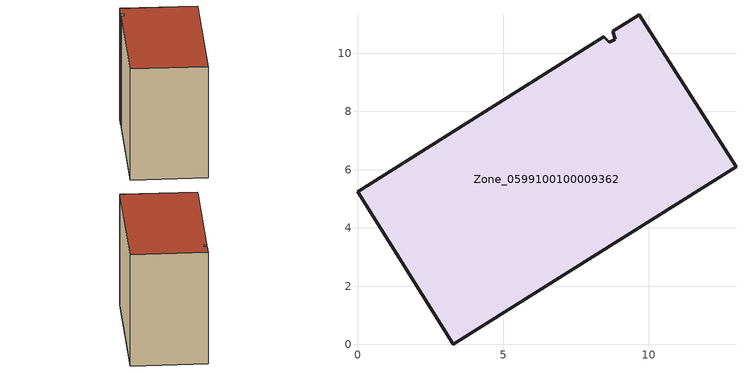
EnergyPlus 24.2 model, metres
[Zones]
Zone_0599100100009362
 floor ground (C_G): 8.46,10.56 8.65,10.37 8.85,10.49 8.77,10.76 9.68,11.33 13,6.1 3.29,0 0,5.24 z0
 wall outside (C_F): 9.68,11.33 8.77,10.76 8.85,10.49 8.65,10.37 8.46,10.56 0,5.24 3.29,0 13,6.1 9.68,11.33 z0:9.69
 roof outside (C_R): 8.65,10.37 8.46,10.56 0,5.24 3.29,0 13,6.1 9.68,11.33 8.77,10.76 8.85,10.49 z9.69
[BUILDING]
Pand.0599100100009362: North Axis=0; Terrain=City; Loads Convergence Tolerance Value=0.04; Temperature Convergence Tolerance Value=0.4; Solar Distribution=FullExterior; Maximum Number of Warmup Days=25; Minimum Number of Warmup Days=1
[Site:Location]
Rotterdam.The.Hague.AP_ZH_NLD Design_Conditions: Latitude=51.96; Longitude=4.45; Time Zone=1; Elevation=-4.5
[SITE:GROUNDTEMPERATURE:BUILDINGSURFACE]
18, 18, 18, 18, 18, 18, 18, 18, 18, 18, 18, 18
[MATERIAL] Thermal Absorptance=0.9; Solar Absorptance=0.7; Visible Absorptance=0.7
Name | Roughness | Thickness | Conductivity | Density | Specific Heat
G.TC.2015-2018 | MediumSmooth | 0.15 | 0.0428571 | 540 | 1210
F.TC.2015-2018 | Rough | 0.3 | 0.0666667 | 1920 | 840
R.TC.2015-2018 | MediumRough | 0.2 | 0.0333333 | 1500 | 1000
[CONSTRUCTION]
C_G: G.TC.2015-2018
C_F: F.TC.2015-2018
C_R: R.TC.2015-2018
[ZONE]
Zone_0599100100009362: Type=1; Multiplier=1; Ceiling Height=Autocalculate; Volume=Autocalculate; Floor Area=autocalculate; Part of Total Floor Area=Yes
[ZONEINFILTRATION:DESIGNFLOWRATE]
Infil_Zone_0599100100009362: Zone or ZoneList or Space or SpaceList=Zone_0599100100009362; Schedule=AlwaysOn; Design Flow Rate Calculation Method=Flow/Area; Flow Rate per Floor Area=0.0015; Constant Term Coefficient=1; Temperature Term Coefficient=0; Velocity Term Coefficient=0; Velocity Squared Term Coefficient=0
[HVACTEMPLATE:ZONE:IDEALLOADSAIRSYSTEM]
Zone_0599100100009362: Maximum Heating Supply Air Temperature=50; Minimum Cooling Supply Air Temperature=13; Maximum Heating Supply Air Humidity Ratio=0.0156; Minimum Cooling Supply Air Humidity Ratio=0.0077; Heating Limit=NoLimit; Cooling Limit=NoLimit; Dehumidification Control Type=ConstantSensibleHeatRatio; Cooling Sensible Heat Ratio=0.7; Dehumidification Setpoint=60; Humidification Control Type=None; Humidification Setpoint=30; Outdoor Air Method=None; Outdoor Air Flow Rate per Person=0.00944; Outdoor Air Flow Rate per Zone Floor Area=0; Outdoor Air Flow Rate per Zone=0; Demand Controlled Ventilation Type=None; Outdoor Air Economizer Type=NoEconomizer; Heat Recovery Type=None; Sensible Heat Recovery Effectiveness=0.7; Latent Heat Recovery Effectiveness=0.65
[ZONECONTROL:THERMOSTAT]
ThermostatControl_Zone_0599100100009362: Zone or ZoneList=Zone_0599100100009362; Control Type Schedule=DualSetpointControlType; Control 1=Thermostat_Zone_0599100100009362; Temperature Difference Between Cutout And Setpoint=0
[THERMOSTATSETPOINT:DUALSETPOINT]
Thermostat_Zone_0599100100009362: Heating Setpoint Temperature Schedule=HeatingSetpoint_Zone_0599100100009362; Cooling Setpoint Temperature Schedule=CoolingSetpoint_Zone_0599100100009362
[SCHEDULE:COMPACT]
HeatingSetpoint_Zone_0599100100009362: Through: 12/31, For: AllDays, Until: 24:00, 21
CoolingSetpoint_Zone_0599100100009362: Through: 12/31, For: AllDays, Until: 24:00, 24
DualSetpointControlType: Through: 12/31, For: AllDays, Until: 24:00, 4
AlwaysOn: Through: 12/31, For: AllDays, Until: 24:00, 1
